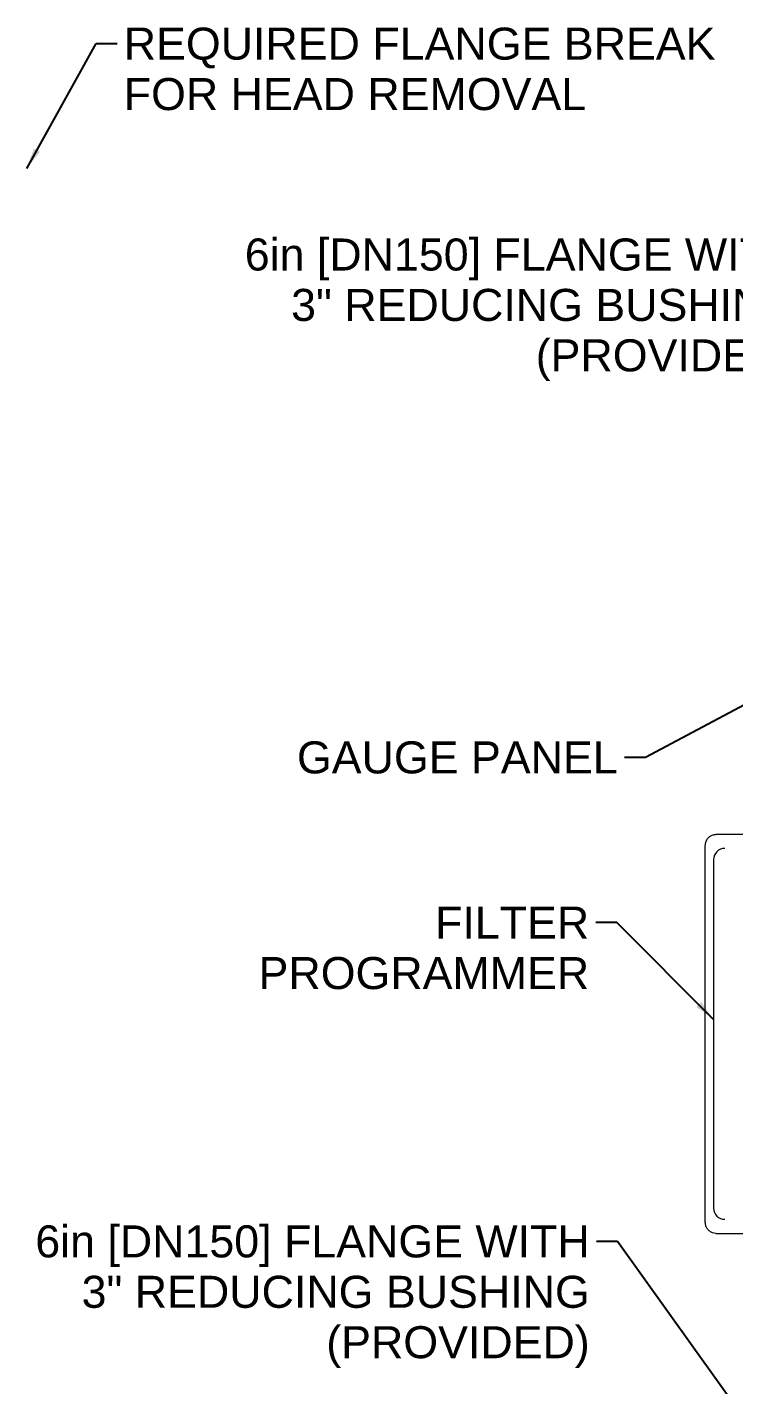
# Model space of a CAD drawing. Header units: inches. Extents: x 12 to 318, y 5 to 204.
# Drawn here: x 194.4 to 225.9, y 51.3 to 111.7 of the extents above; entities that cross this region are included whole.
import ezdxf

# ---------------------------------------------------------------- set-up
doc = ezdxf.new("R2010")
doc.units = ezdxf.units.IN
doc.header["$LTSCALE"] = 9.5
doc.header["$MEASUREMENT"] = 0
for name, color, linetype, lineweight in [('Symbol', 7, 'Continuous', 25), ('Symbol (ANSI)', 7, 'Continuous', 25), ('Visible', 7, 'Continuous', 18)]:
    doc.layers.add(name, color=color, linetype=linetype, lineweight=lineweight)
doc.styles.add('MEMCOR Medium', font='arial.ttf')
doc.styles.add('Standard D-E', font='arial.ttf')
doc.dimstyles.new('Default (ANSI)$7', dxfattribs={"dimscale": 9.5, "dimtxt": 0.15, "dimasz": 0.098425, "dimexe": 0.125, "dimexo": 0.0625, "dimgap": 0.031496, "dimtad": 0, "dimtih": 1, "dimtoh": 1, "dimdec": 4, "dimzin": 3, "dimdsep": 46, "dimlunit": 5, "dimtxsty": 'MEMCOR Medium', "dimcen": 0.09, "dimdle": 0.393701, "dimclrd": 256, "dimclre": 256, "dimclrt": 256, "dimadec": 0, "dimazin": 1, "dimtfac": 0.8, "dimtofl": 0, "dimtmove": 0, "dimatfit": 3, "dimfxl": 1, "dimfrac": 1, "dimtolj": 1, "dimtzin": 4, "dimlwd": -1, "dimlwe": -1, "dimarcsym": 0})
doc.dimstyles.new('in [mm] D-E NeptuneBenson$7', dxfattribs={"dimscale": 9.5, "dimtxt": 0.15, "dimasz": 0.098425, "dimexe": 0.125, "dimexo": 0.063, "dimgap": 0.031496, "dimtad": 0, "dimtih": 1, "dimtoh": 1, "dimdec": 4, "dimzin": 3, "dimdsep": 46, "dimlunit": 5, "dimtxsty": 'Standard D-E', "dimcen": 0.09, "dimdle": 0.393701, "dimclrd": 256, "dimclre": 256, "dimclrt": 256, "dimadec": 1, "dimazin": 1, "dimtfac": 1, "dimtofl": 0, "dimtmove": 0, "dimatfit": 3, "dimfxl": 1, "dimfrac": 1, "dimtolj": 1, "dimtzin": 4, "dimlwd": -1, "dimlwe": -1, "dimarcsym": 0})

msp = doc.modelspace()

# ---------------------------------------------------------------- linework, layer by layer
at = {"layer": 'Visible'}
for p, q in [((237.616625, 75.816313), (225.059256, 75.816313)), ((224.59275, 58.566313), (224.59275, 75.316313)), ((224.958775, 74.691313), (224.958775, 59.191313)), ((225.059256, 58.066313), (237.616625, 58.066313))]:
    msp.add_line(p, q, dxfattribs=at)
for centre, start, end in [((225.458775, 74.691313), 90, 180), ((225.458775, 59.191313), 180, 270)]:
    msp.add_arc(centre, 0.5, start, end, dxfattribs=at)
for points, knots in [([(224.59275, 75.316313), (224.59275, 75.365166), (224.599395, 75.414028), (224.62599, 75.508542), (224.645958, 75.554214), (224.699042, 75.638582), (224.732208, 75.677283), (224.810302, 75.742799), (224.855248, 75.769591), (224.949817, 75.805194), (224.998922, 75.814943), (225.051976, 75.816268), (225.055616, 75.816313), (225.059256, 75.816313)], [3.141592654, 3.141592654, 3.141592654, 3.141592654, 3.455751919, 3.455751919, 3.769911184, 3.769911184, 4.08407045, 4.08407045, 4.397217642, 4.397217642, 4.69077188, 4.69077188, 4.71238898, 4.71238898, 4.71238898, 4.71238898]), ([(225.059256, 58.066313), (225.011182, 58.066313), (224.963155, 58.07437), (224.871867, 58.105308), (224.828788, 58.128458), (224.750324, 58.187514), (224.715522, 58.224034), (224.65827, 58.305194), (224.635959, 58.349941), (224.604687, 58.44321), (224.595703, 58.491751), (224.592955, 58.549135), (224.59275, 58.557724), (224.59275, 58.566313)], [1.570796327, 1.570796327, 1.570796327, 1.570796327, 1.85628195, 1.85628195, 2.148446526, 2.148446526, 2.458040774, 2.458040774, 2.77220004, 2.77220004, 3.086359305, 3.086359305, 3.141592654, 3.141592654, 3.141592654, 3.141592654])]:
    msp.add_open_spline(points, degree=3, knots=knots, dxfattribs=at)

# ---------------------------------------------------------------- texts
at = {"layer": 'Symbol', "insert": (219.426042, 72.601755), "char_height": 1.42500005, "width": 14.7137778, "attachment_point": 3, "line_spacing_factor": 0.944221, "style": 'Standard D-E'}
msp.add_mtext('\\fArial|b0|i0;FILTER\\P\\fArial|b0|i0;PROGRAMMER', dxfattribs=at)
at = {"layer": 'Symbol (ANSI)', "char_height": 1.42500005, "line_spacing_factor": 0.944221}
for s, insert, width, attachment_point, style in [('\\fArial|b0|i0;REQUIRED FLANGE BREAK\\P\\fArial|b0|i0;FOR HEAD REMOVAL', (198.72123, 111.705154), 26.33426293, 1, 'MEMCOR Medium'), ('\\fArial|b0|i0;6in [DN150] FLANGE WITH \\P\\fArial|b0|i0;3" REDUCING BUSHING\\P\\fArial|b0|i0;(PROVIDED)', (228.770223, 102.324753), 25.22206673, 3, 'Standard D-E'), ('\\fArial|b0|i0;6in [DN150] FLANGE WITH \\P\\fArial|b0|i0;3" REDUCING BUSHING\\P\\fArial|b0|i0;(PROVIDED)', (219.451178, 58.421958), 25.22206673, 3, 'Standard D-E')]:
    msp.add_mtext(s, dxfattribs=dict(at, insert=insert, width=width, attachment_point=attachment_point, style=style))
at = {"layer": 'Symbol (ANSI)', "insert": (220.695056, 79.953179), "char_height": 1.42500005, "width": 14.2749823, "attachment_point": 3, "style": 'Standard D-E'}
msp.add_mtext('\\fArial|b0|i0;GAUGE PANEL', dxfattribs=at)

# ---------------------------------------------------------------- leaders
at = {"layer": 'Symbol', "annotation_type": 0, "has_hookline": 1, "hookline_direction": 1, "text_width": 14.530918}
msp.add_leader([(224.958775, 67.587199), (220.660294, 71.889255), (219.725255, 71.889255)], dimstyle='in [mm] D-E NeptuneBenson$7', override={"dimtad": 0}, dxfattribs=at)
at = {"layer": 'Symbol (ANSI)', "annotation_type": 0, "has_hookline": 1}
for points, dimstyle, hookline_direction, text_width in [([(194.405909, 105.439413), (197.486978, 110.992654), (198.422017, 110.992654)], 'Default (ANSI)$7', 0, 26.167122), ([(239.107807, 98.185518), (230.004475, 101.612253), (229.069435, 101.612253)], 'in [mm] D-E NeptuneBenson$7', 1, 24.433988), ([(230.10121, 83.583411), (221.929308, 79.240679), (220.994268, 79.240679)], 'in [mm] D-E NeptuneBenson$7', 1, 14.094475), ([(228.619597, 46.637068), (220.68543, 57.709458), (219.750391, 57.709458)], 'in [mm] D-E NeptuneBenson$7', 1, 24.433988)]:
    msp.add_leader(points, dimstyle=dimstyle, override={"dimtad": 0}, dxfattribs=dict(at, hookline_direction=hookline_direction, text_width=text_width))

doc.saveas('drawing.dxf')
